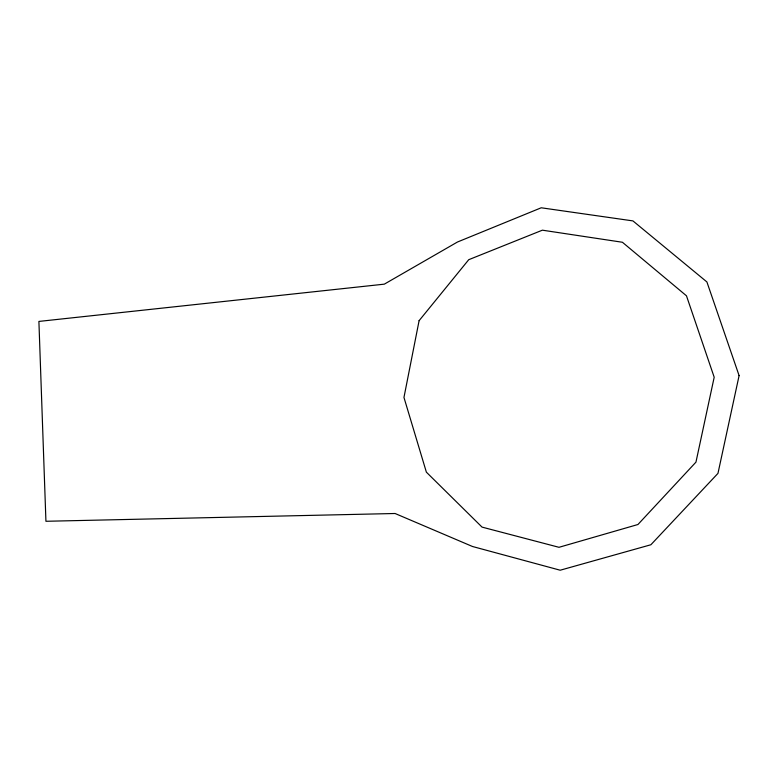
<?xml version="1.0" encoding="UTF-8"?>
<svg xmlns="http://www.w3.org/2000/svg" width="778" height="778" viewBox="0 0 778 778"><rect width="100%" height="100%" fill="white"/><g stroke="black" fill="none" stroke-linecap="round" stroke-linejoin="round"><path stroke-width="1.17" d="M419.099 320.682L403.957 397.451L426.373 472.158L482.049 527.114L558.993 547.304L637.941 524.508L695.96 462.132L714.194 377.233L686.468 295.805L622.41 242.259L542.392 230.181L468.735 259.696L419.099 320.682M739.1 375.609L717.968 473.374L650.885 544.756L560.189 570.216L472.499 546.496L395.078 513.499L45.931 521.279L38.9 321.421L384.322 284.155L457.445 242.026L541.225 207.784L632.932 220.903L706.901 281.947L739.1 375.609"/></g></svg>
